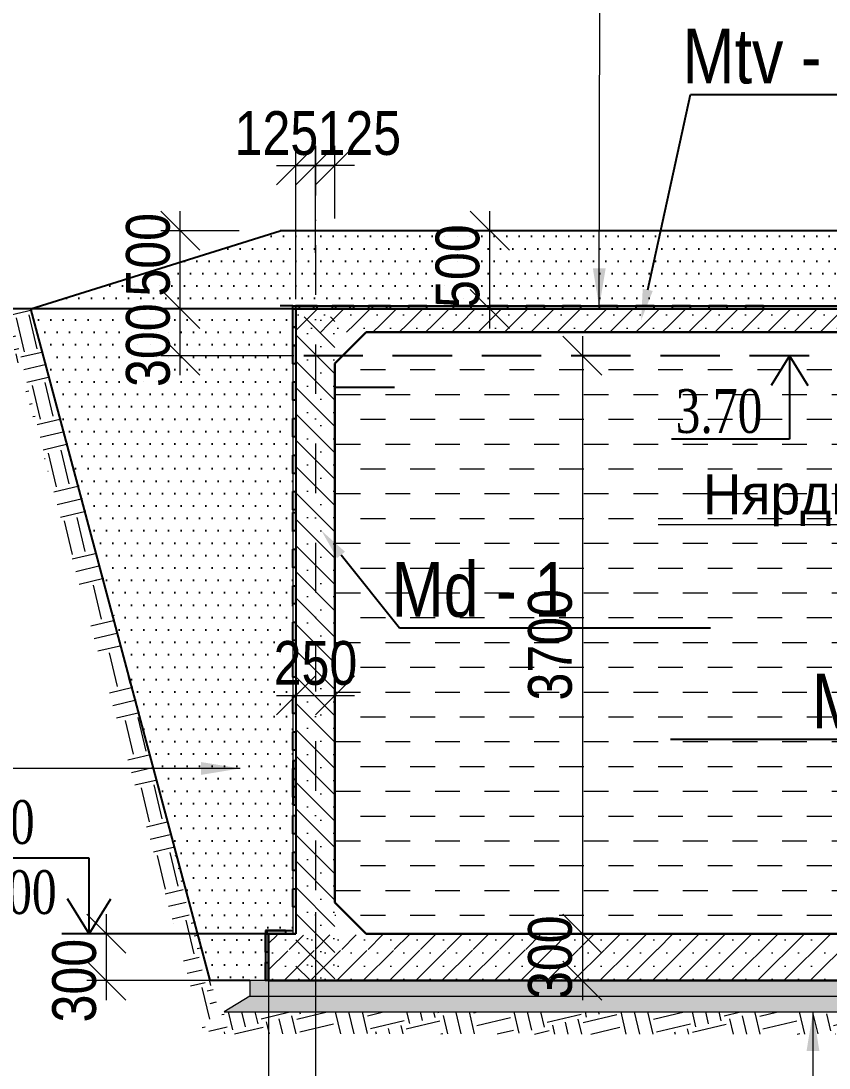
# Model space of a CAD drawing. Header units: millimetres. Extents: x 1067644 to 1117794, y -913136 to -692535.
# Drawn here: x 1104308 to 1109482, y -733455 to -726752 of the extents above; entities that cross this region are included whole.
import ezdxf
from ezdxf import colors
from ezdxf.entities.mleader import LeaderData, LeaderLine
from ezdxf.math import Vec2, Vec3

# ---------------------------------------------------------------- set-up
doc = ezdxf.new("R2010")
doc.units = ezdxf.units.MM
doc.linetypes.add('DASHDOT', pattern=[25.4, 12.7, -6.35, 0, -6.35])
doc.linetypes.add('DASHEDX2', pattern=[38.1, 25.4, -12.7])
doc.layers.add('Annotation - Text', color=7, linetype='Continuous')
doc.layers.add('Arcs_Circles_Ном._пера__98', color=7, linetype='Continuous', lineweight=20)
doc.layers.add('Чертеж эскизный_Ном._пера__97', color=7, linetype='Continuous', lineweight=18)
doc.styles.add('400', font='times.ttf', dxfattribs={"width": 0.75, "height": 300})
doc.styles.add('style6', font='ARIALN.TTF', dxfattribs={"height": 300})
doc.styles.add('yazitipi', font='ARIALN.TTF')
doc.styles.add('СГЕНЕРИР_СТИЛЬ_1', font='a3ar(la).ttf')
doc.dimstyles.new('sevda', dxfattribs={"dimscale": 100, "dimtxt": 2.8, "dimasz": 2.5, "dimexe": 1.25, "dimexo": 0.625, "dimtad": 1, "dimtxsty": 'yazitipi', "dimblk": 'OBLIQUE', "dimcen": 2.5, "dimdle": 1.25, "dimclrd": 253, "dimclre": 253, "dimclrt": 73, "dimaunit": 1, "dimadec": 3, "dimazin": 0, "dimtfac": 1, "dimtmove": 1, "dimatfit": 3, "dimfxl": 1, "dimlwd": 13, "dimlwe": 13, "dimarcsym": 0})

# ---------------------------------------------------------------- blocks, each defined once
blk = doc.blocks.new('_Oblique')
at = {"color": 0, "linetype": 'ByBlock', "lineweight": -2}
blk.add_line((-0.5, -0.5), (0.5, 0.5), dxfattribs=at)
blk = doc.blocks.new('*D476')
at = {"color": 253, "lineweight": 13, "ltscale": 5, "transparency": 16777216}
for p, q in [((1106193.6, -732458), (1106193.6, -734000.7)), ((1111193.6, -732458), (1111193.6, -734000.7)), ((1111318.6, -733875.7), (1106068.6, -733875.7))]:
    blk.add_line(p, q, dxfattribs=at)
at = {"layer": 'Defpoints', "color": 0, "ltscale": 5, "transparency": 16777216}
for p in [(1106193.6, -732395.5), (1111193.6, -732395.5), (1106193.6, -733875.7)]:
    blk.add_point(p, dxfattribs=at)
at = {"color": 253, "lineweight": 13, "ltscale": 5, "transparency": 16777216, "xscale": 250, "yscale": 250, "zscale": 250, "rotation": 180}
blk.add_blockref('_Oblique', (1106193.6, -733875.7), dxfattribs=at)
at = {"color": 253, "lineweight": 13, "ltscale": 5, "transparency": 16777216, "xscale": 250, "yscale": 250, "zscale": 250}
blk.add_blockref('_Oblique', (1111193.6, -733875.7), dxfattribs=at)
at = {"color": 73, "ltscale": 5, "transparency": 16777216, "insert": (1108693.6, -733670.3), "char_height": 280, "attachment_point": 5, "style": 'yazitipi'}
blk.add_mtext('5000', dxfattribs=at)
blk = doc.blocks.new('*D477')
at = {"color": 253, "lineweight": 13, "ltscale": 15, "transparency": 16777216}
for p, q in [((1111493.6, -733158), (1111493.6, -734520.7)), ((1105893.6, -733778.2), (1105893.6, -734520.7)), ((1111618.6, -734395.7), (1105768.6, -734395.7))]:
    blk.add_line(p, q, dxfattribs=at)
at = {"layer": 'Defpoints', "color": 0, "ltscale": 15, "transparency": 16777216}
for p in [(1111493.6, -733095.5), (1105893.6, -733715.7), (1105893.6, -734395.7)]:
    blk.add_point(p, dxfattribs=at)
at = {"color": 253, "lineweight": 13, "ltscale": 15, "transparency": 16777216, "xscale": 250, "yscale": 250, "zscale": 250, "rotation": 180}
blk.add_blockref('_Oblique', (1105893.6, -734395.7), dxfattribs=at)
at = {"color": 253, "lineweight": 13, "ltscale": 15, "transparency": 16777216, "xscale": 250, "yscale": 250, "zscale": 250}
blk.add_blockref('_Oblique', (1111493.6, -734395.7), dxfattribs=at)
at = {"color": 73, "ltscale": 15, "transparency": 16777216, "insert": (1108693.6, -734190.3), "char_height": 280, "attachment_point": 5, "style": 'yazitipi'}
blk.add_mtext('5600', dxfattribs=at)
blk = doc.blocks.new('*D478')
at = {"color": 253, "lineweight": 13, "ltscale": 15, "transparency": 16777216}
for p, q in [((1106068.6, -731006.7), (1106068.6, -730944.2)), ((1106318.6, -731006.7), (1106318.6, -730944.2)), ((1105943.6, -731069.2), (1106443.6, -731069.2))]:
    blk.add_line(p, q, dxfattribs=at)
at = {"layer": 'Defpoints', "color": 0, "ltscale": 15, "transparency": 16777216}
for p in [(1106068.6, -731069.2), (1106318.6, -731069.2), (1106318.6, -731069.2)]:
    blk.add_point(p, dxfattribs=at)
at = {"color": 253, "lineweight": 13, "ltscale": 15, "transparency": 16777216, "xscale": 250, "yscale": 250, "zscale": 250, "rotation": 180}
blk.add_blockref('_Oblique', (1106068.6, -731069.2), dxfattribs=at)
at = {"color": 253, "lineweight": 13, "ltscale": 15, "transparency": 16777216, "xscale": 250, "yscale": 250, "zscale": 250}
blk.add_blockref('_Oblique', (1106318.6, -731069.2), dxfattribs=at)
at = {"color": 73, "ltscale": 15, "transparency": 16777216, "insert": (1106193.6, -730863.7), "char_height": 280, "attachment_point": 5, "style": 'yazitipi'}
blk.add_mtext('250', dxfattribs=at)
blk = doc.blocks.new('*D479')
at = {"color": 253, "lineweight": 13, "ltscale": 15, "transparency": 16777216}
for p, q in [((1104855.6, -733020.5), (1104855.6, -732470.5)), ((1105386, -732595.5), (1104730.6, -732595.5)), ((1105596.3, -732895.5), (1104730.6, -732895.5))]:
    blk.add_line(p, q, dxfattribs=at)
at = {"layer": 'Defpoints', "color": 0, "ltscale": 15, "transparency": 16777216}
for p in [(1104855.6, -732595.5), (1105448.5, -732595.5), (1105658.8, -732895.5)]:
    blk.add_point(p, dxfattribs=at)
at = {"color": 253, "lineweight": 13, "ltscale": 15, "transparency": 16777216, "xscale": 250, "yscale": 250, "zscale": 250}
for p, rotation in [((1104855.6, -732595.5), 90), ((1104855.6, -732895.5), 270)]:
    blk.add_blockref('_Oblique', p, dxfattribs=dict(at, rotation=rotation))
at = {"color": 73, "ltscale": 15, "transparency": 16777216, "insert": (1104650.2, -732895.5), "char_height": 280, "attachment_point": 5, "rotation": 90, "style": 'yazitipi'}
blk.add_mtext('300', dxfattribs=at)
blk = doc.blocks.new('*D481')
at = {"color": 253, "lineweight": 13, "ltscale": 15, "transparency": 16777216}
for p, q in [((1107902.3, -728770.5), (1107902.3, -732720.5)), ((1107964.8, -728895.5), (1108027.3, -728895.5)), ((1107964.8, -732595.5), (1108027.3, -732595.5))]:
    blk.add_line(p, q, dxfattribs=at)
at = {"layer": 'Defpoints', "color": 0, "ltscale": 15, "transparency": 16777216}
for p in [(1107902.3, -728895.5), (1107902.3, -732595.5), (1107902.3, -732595.5)]:
    blk.add_point(p, dxfattribs=at)
at = {"color": 253, "lineweight": 13, "ltscale": 15, "transparency": 16777216, "xscale": 250, "yscale": 250, "zscale": 250}
for p, rotation in [((1107902.3, -728895.5), 90), ((1107902.3, -732595.5), 270)]:
    blk.add_blockref('_Oblique', p, dxfattribs=dict(at, rotation=rotation))
at = {"color": 73, "ltscale": 15, "transparency": 16777216, "insert": (1107696.8, -730745.5), "char_height": 280, "attachment_point": 5, "rotation": 90, "style": 'yazitipi'}
blk.add_mtext('3700', dxfattribs=at)
blk = doc.blocks.new('*D482')
at = {"color": 253, "lineweight": 13, "ltscale": 15, "transparency": 16777216}
for p, q in [((1107309.9, -728720.5), (1107309.9, -727970.5)), ((1107347.4, -728095.5), (1107184.9, -728095.5)), ((1107271.1, -728595.5), (1107184.9, -728595.5))]:
    blk.add_line(p, q, dxfattribs=at)
at = {"layer": 'Defpoints', "color": 0, "ltscale": 15, "transparency": 16777216}
for p in [(1107309.9, -728095.5), (1107409.9, -728095.5), (1107333.6, -728595.5)]:
    blk.add_point(p, dxfattribs=at)
at = {"color": 253, "lineweight": 13, "ltscale": 15, "transparency": 16777216, "xscale": 250, "yscale": 250, "zscale": 250}
for p, rotation in [((1107309.9, -728095.5), 90), ((1107309.9, -728595.5), 270)]:
    blk.add_blockref('_Oblique', p, dxfattribs=dict(at, rotation=rotation))
at = {"color": 73, "ltscale": 15, "transparency": 16777216, "insert": (1107104.4, -728321.7), "char_height": 280, "attachment_point": 5, "rotation": 90, "style": 'yazitipi'}
blk.add_mtext('500', dxfattribs=at)
blk = doc.blocks.new('*D483')
at = {"color": 253, "lineweight": 13, "ltscale": 15, "transparency": 16777216}
for p, q in [((1107902.3, -732470.5), (1107902.3, -733020.5)), ((1107496.7, -732595.5), (1108027.3, -732595.5)), ((1107496.7, -732895.5), (1108027.3, -732895.5))]:
    blk.add_line(p, q, dxfattribs=at)
at = {"layer": 'Defpoints', "color": 0, "ltscale": 15, "transparency": 16777216}
for p in [(1107434.2, -732595.5), (1107434.2, -732895.5), (1107902.3, -732895.5)]:
    blk.add_point(p, dxfattribs=at)
at = {"color": 253, "lineweight": 13, "ltscale": 15, "transparency": 16777216, "xscale": 250, "yscale": 250, "zscale": 250}
for p, rotation in [((1107902.3, -732595.5), 90), ((1107902.3, -732895.5), 270)]:
    blk.add_blockref('_Oblique', p, dxfattribs=dict(at, rotation=rotation))
at = {"color": 73, "ltscale": 15, "transparency": 16777216, "insert": (1107696.8, -732745.5), "char_height": 280, "attachment_point": 5, "rotation": 90, "style": 'yazitipi'}
blk.add_mtext('300', dxfattribs=at)
blk = doc.blocks.new('*D487')
at = {"color": 253, "lineweight": 13, "ltscale": 15, "transparency": 16777216}
for p, q in [((1106193.6, -728033), (1106193.6, -727552.2)), ((1106318.6, -728017.2), (1106318.6, -727552.2)), ((1106443.6, -727677.2), (1106068.6, -727677.2))]:
    blk.add_line(p, q, dxfattribs=at)
at = {"layer": 'Defpoints', "color": 0, "ltscale": 15, "transparency": 16777216}
for p in [(1106193.6, -727677.2), (1106193.6, -728095.5), (1106318.6, -728079.7)]:
    blk.add_point(p, dxfattribs=at)
at = {"color": 253, "lineweight": 13, "ltscale": 15, "transparency": 16777216, "xscale": 250, "yscale": 250, "zscale": 250, "rotation": 180}
blk.add_blockref('_Oblique', (1106193.6, -727677.2), dxfattribs=at)
at = {"color": 253, "lineweight": 13, "ltscale": 15, "transparency": 16777216, "xscale": 250, "yscale": 250, "zscale": 250}
blk.add_blockref('_Oblique', (1106318.6, -727677.2), dxfattribs=at)
at = {"color": 73, "ltscale": 15, "transparency": 16777216, "insert": (1106474.4, -727471.8), "char_height": 280, "attachment_point": 5, "style": 'yazitipi'}
blk.add_mtext('125', dxfattribs=at)
blk = doc.blocks.new('*D488')
at = {"color": 253, "lineweight": 13, "ltscale": 15, "transparency": 16777216}
for p, q in [((1106068.6, -728533), (1106068.6, -727552.2)), ((1106193.6, -728235.9), (1106193.6, -727552.2)), ((1105943.6, -727677.2), (1106318.6, -727677.2))]:
    blk.add_line(p, q, dxfattribs=at)
at = {"layer": 'Defpoints', "color": 0, "ltscale": 15, "transparency": 16777216}
for p in [(1106193.6, -727677.2), (1106193.6, -728298.4), (1106068.6, -728595.5)]:
    blk.add_point(p, dxfattribs=at)
at = {"color": 253, "lineweight": 13, "ltscale": 15, "transparency": 16777216, "xscale": 250, "yscale": 250, "zscale": 250, "rotation": 180}
blk.add_blockref('_Oblique', (1106068.6, -727677.2), dxfattribs=at)
at = {"color": 253, "lineweight": 13, "ltscale": 15, "transparency": 16777216, "xscale": 250, "yscale": 250, "zscale": 250}
blk.add_blockref('_Oblique', (1106193.6, -727677.2), dxfattribs=at)
at = {"color": 73, "ltscale": 15, "transparency": 16777216, "insert": (1105943.6, -727471.8), "char_height": 280, "attachment_point": 5, "style": 'yazitipi'}
blk.add_mtext('125', dxfattribs=at)
blk = doc.blocks.new('*D471')
at = {"color": 253, "lineweight": 13, "ltscale": 15, "transparency": 16777216}
for p, q in [((1105327.9, -729020.5), (1105327.9, -728470.5)), ((1105500.2, -728595.5), (1105202.9, -728595.5)), ((1106056.1, -728895.5), (1105202.9, -728895.5))]:
    blk.add_line(p, q, dxfattribs=at)
at = {"layer": 'Defpoints', "color": 0, "ltscale": 15, "transparency": 16777216}
for p in [(1105327.9, -728595.5), (1105562.7, -728595.5), (1106118.6, -728895.5)]:
    blk.add_point(p, dxfattribs=at)
at = {"color": 253, "lineweight": 13, "ltscale": 15, "transparency": 16777216, "xscale": 250, "yscale": 250, "zscale": 250}
for p, rotation in [((1105327.9, -728595.5), 90), ((1105327.9, -728895.5), 270)]:
    blk.add_blockref('_Oblique', p, dxfattribs=dict(at, rotation=rotation))
at = {"color": 73, "ltscale": 15, "transparency": 16777216, "insert": (1105122.5, -728827.7), "char_height": 280, "attachment_point": 5, "rotation": 90, "style": 'yazitipi'}
blk.add_mtext('300', dxfattribs=at)
blk = doc.blocks.new('*D472')
at = {"color": 253, "lineweight": 13, "ltscale": 15, "transparency": 16777216}
for p, q in [((1105327.9, -728720.5), (1105327.9, -727970.5)), ((1105706.1, -728095.5), (1105202.9, -728095.5)), ((1105609.5, -728595.5), (1105202.9, -728595.5))]:
    blk.add_line(p, q, dxfattribs=at)
at = {"layer": 'Defpoints', "color": 0, "ltscale": 15, "transparency": 16777216}
for p in [(1105327.9, -728095.5), (1105768.6, -728095.5), (1105672, -728595.5)]:
    blk.add_point(p, dxfattribs=at)
at = {"color": 253, "lineweight": 13, "ltscale": 15, "transparency": 16777216, "xscale": 250, "yscale": 250, "zscale": 250}
for p, rotation in [((1105327.9, -728095.5), 90), ((1105327.9, -728595.5), 270)]:
    blk.add_blockref('_Oblique', p, dxfattribs=dict(at, rotation=rotation))
at = {"color": 73, "ltscale": 15, "transparency": 16777216, "insert": (1105122.5, -728249.3), "char_height": 280, "attachment_point": 5, "rotation": 90, "style": 'yazitipi'}
blk.add_mtext('500', dxfattribs=at)
blk = doc.blocks.new('*D474')
at = {"color": 253, "lineweight": 13, "ltscale": 15, "transparency": 16777216}
for p, q in [((1105893.6, -732658), (1105893.6, -734000.7)), ((1106193.6, -733158), (1106193.6, -734000.7)), ((1105768.6, -733875.7), (1106318.6, -733875.7))]:
    blk.add_line(p, q, dxfattribs=at)
at = {"layer": 'Defpoints', "color": 0, "ltscale": 15, "transparency": 16777216}
for p in [(1105893.6, -732595.5), (1106193.6, -733095.5), (1106193.6, -733875.7)]:
    blk.add_point(p, dxfattribs=at)
at = {"color": 253, "lineweight": 13, "ltscale": 15, "transparency": 16777216, "xscale": 250, "yscale": 250, "zscale": 250, "rotation": 180}
blk.add_blockref('_Oblique', (1105893.6, -733875.7), dxfattribs=at)
at = {"color": 253, "lineweight": 13, "ltscale": 15, "transparency": 16777216, "xscale": 250, "yscale": 250, "zscale": 250}
blk.add_blockref('_Oblique', (1106193.6, -733875.7), dxfattribs=at)
at = {"color": 73, "ltscale": 15, "transparency": 16777216, "insert": (1106043.6, -733670.3), "char_height": 280, "attachment_point": 5, "style": 'yazitipi'}
blk.add_mtext('300', dxfattribs=at)

msp = doc.modelspace()

# ---------------------------------------------------------------- hatches: boundary and pattern name
at = {"ltscale": 15}
h = msp.add_hatch(dxfattribs=at)
h.set_pattern_fill('DOTS', color=256, scale=50)
h.set_pattern_definition([(0, (235642.33, -27884.5), (39.6875, 79.375), [0, -79.375])])
edge = h.paths.add_edge_path()
edge.add_line((1106080.232, -728095.478), (1109682.736, -728095.478))
edge.add_line((1109682.736, -728095.478), (1109682.736, -728575.478))
edge.add_line((1109682.736, -728575.478), (1104370.58, -728595.478))
edge.add_line((1104370.58, -728595.478), (1105968.63, -728095.478))
at = {"lineweight": 0, "ltscale": 15}
h = msp.add_hatch(color=256, dxfattribs=at)
h.dxf.hatch_style = 1
h.paths.add_polyline_path([(1106065.536, -728575.478), (1106065.536, -728595.478), (1106182.521, -728595.478), (1106182.521, -728575.478)])
h = msp.add_hatch(color=256, dxfattribs=at)
h.dxf.hatch_style = 1
h.paths.add_polyline_path([(1106088.27, -728575.478), (1106088.27, -728595.478), (1106205.255, -728595.478), (1106205.255, -728575.478)])
h = msp.add_hatch(color=256, dxfattribs=at)
h.dxf.hatch_style = 1
h.paths.add_polyline_path([(1106299.506, -728575.478), (1106299.506, -728595.478), (1106416.492, -728595.478), (1106416.492, -728575.478)])
h = msp.add_hatch(color=256, dxfattribs=at)
h.dxf.hatch_style = 1
h.paths.add_polyline_path([(1106322.24, -728575.478), (1106322.24, -728595.478), (1106439.225, -728595.478), (1106439.225, -728575.478)])
h = msp.add_hatch(color=256, dxfattribs=at)
h.dxf.hatch_style = 1
h.paths.add_polyline_path([(1106533.477, -728575.478), (1106533.477, -728595.478), (1106650.462, -728595.478), (1106650.462, -728575.478)])
h = msp.add_hatch(color=256, dxfattribs=at)
h.dxf.hatch_style = 1
h.paths.add_polyline_path([(1106556.21, -728575.478), (1106556.21, -728595.478), (1106673.195, -728595.478), (1106673.195, -728575.478)])
h = msp.add_hatch(color=256, dxfattribs=at)
h.dxf.hatch_style = 1
h.paths.add_polyline_path([(1106790.18, -728575.478), (1106790.18, -728595.478), (1106907.165, -728595.478), (1106907.165, -728575.478)])
h = msp.add_hatch(color=256, dxfattribs=at)
h.dxf.hatch_style = 1
h.paths.add_polyline_path([(1107074.15, -728575.478), (1107074.15, -728595.478), (1107191.136, -728595.478), (1107191.136, -728575.478)])
h = msp.add_hatch(color=256, dxfattribs=at)
h.dxf.hatch_style = 1
h.paths.add_polyline_path([(1107308.121, -728575.478), (1107308.121, -728595.478), (1107425.106, -728595.478), (1107425.106, -728575.478)])
h = msp.add_hatch(color=256, dxfattribs=at)
h.dxf.hatch_style = 1
h.paths.add_polyline_path([(1107542.091, -728575.478), (1107542.091, -728595.478), (1107659.076, -728595.478), (1107659.076, -728575.478)])
h = msp.add_hatch(color=256, dxfattribs=at)
h.dxf.hatch_style = 1
h.paths.add_polyline_path([(1107776.061, -728575.478), (1107776.061, -728595.478), (1107893.046, -728595.478), (1107893.046, -728575.478)])
h = msp.add_hatch(color=256, dxfattribs=at)
h.dxf.hatch_style = 1
h.paths.add_polyline_path([(1108010.031, -728575.478), (1108010.031, -728595.478), (1108127.017, -728595.478), (1108127.017, -728575.478)])
h = msp.add_hatch(color=256, dxfattribs=at)
h.dxf.hatch_style = 1
h.paths.add_polyline_path([(1108244.002, -728575.478), (1108244.002, -728595.478), (1108360.987, -728595.478), (1108360.987, -728575.478)])
h = msp.add_hatch(color=256, dxfattribs=at)
h.dxf.hatch_style = 1
h.paths.add_polyline_path([(1108477.972, -728575.478), (1108477.972, -728595.478), (1108594.957, -728595.478), (1108594.957, -728575.478)])
h = msp.add_hatch(color=256, dxfattribs=at)
h.dxf.hatch_style = 1
h.paths.add_polyline_path([(1108711.942, -728575.478), (1108711.942, -728595.478), (1108828.927, -728595.478), (1108828.927, -728575.478)])
h = msp.add_hatch(color=256, dxfattribs=at)
h.dxf.hatch_style = 1
h.paths.add_polyline_path([(1108945.912, -728575.478), (1108945.912, -728595.478), (1109062.897, -728595.478), (1109062.897, -728575.478)])
at = {"ltscale": 15}
h = msp.add_hatch(dxfattribs=at)
h.set_pattern_fill('DOTS', color=256, scale=50)
h.set_pattern_definition([(0, (238756.44, -27784.5), (39.6875, 79.375), [0, -79.375])])
h.paths.add_polyline_path([(1106041.419, -728595.478), (1104386.619, -728595.478), (1105518.63, -732895.478), (1105873.63, -732895.478), (1105873.63, -732575.478), (1106002.289, -732575.478), (1106048.63, -732575.478), (1106048.63, -729695.478)])
at = {"lineweight": 0, "ltscale": 15}
h = msp.add_hatch(color=256, dxfattribs=at)
h.dxf.hatch_style = 1
h.paths.add_polyline_path([(1106048.63, -728595.478), (1106068.63, -728595.478), (1106068.63, -728712.463), (1106048.63, -728712.463)])
at = {"lineweight": 5, "ltscale": 5000}
h = msp.add_hatch(dxfattribs=at)
h.set_pattern_fill('SACNCR', color=109, scale=50)
h.set_pattern_definition([(45, (235475.98, -36424.8), (-84.189901, 84.189901), []), (45, (235560.17, -36424.8), (-84.189901, 84.189901), [0, -119.0625])])
h.paths.add_polyline_path([(1110068.63, -728695.478), (1110068.63, -728595.478), (1111318.63, -728595.478), (1111318.63, -728695.478)])
h.paths.add_polyline_path([(1110068.63, -728745.478), (1110068.63, -728695.478), (1111318.63, -728695.478), (1111318.63, -728745.478)])
h.paths.add_polyline_path([(1108568.63, -728745.478), (1108568.63, -728595.478), (1110068.63, -728595.478), (1110068.63, -728745.478)])
h.paths.add_polyline_path([(1106068.63, -728745.553), (1106068.63, -728695.628), (1108568.63, -728695.478), (1108568.63, -728745.403)])
h.paths.add_polyline_path([(1108568.63, -728595.478), (1108568.63, -728695.478), (1106068.63, -728695.478), (1106068.63, -728595.478)])
h = msp.add_hatch(dxfattribs=at)
h.set_pattern_fill('SACNCR', color=109, scale=50, angle=-90)
h.set_pattern_definition([(315, (1800289.3, 141097.17), (84.189901, 84.189901), []), (315, (1800289.3, 141012.98), (84.189901, 84.189901), [0, -119.0625])])
edge = h.paths.add_edge_path()
edge.add_line((1106118.63, -731245.478), (1106168.63, -731245.478))
edge.add_line((1106168.63, -731245.478), (1106168.63, -730045.478))
edge.add_line((1106168.63, -730045.478), (1106068.63, -730045.478))
edge.add_line((1106068.63, -730045.478), (1106068.63, -731245.478))
edge = h.paths.add_edge_path()
edge.add_line((1106074.965, -732895.478), (1106168.63, -732895.478))
edge.add_line((1106168.63, -732895.478), (1106168.63, -731245.478))
edge.add_line((1106168.63, -731245.478), (1106068.63, -731245.478))
edge.add_line((1106068.63, -731245.478), (1106068.63, -732895.478))
edge = h.paths.add_edge_path()
edge.add_line((1106268.63, -731245.478), (1106168.63, -731245.478))
edge.add_line((1106168.63, -731245.478), (1106168.63, -732883.257))
edge.add_line((1106168.63, -732895.478), (1106318.63, -732895.478))
edge.add_line((1106318.63, -732895.478), (1106318.63, -731245.478))
edge = h.paths.add_edge_path()
edge.add_line((1106268.63, -730045.478), (1106168.63, -730045.478))
edge.add_line((1106168.63, -730045.478), (1106168.63, -731245.478))
edge.add_line((1106168.63, -731245.478), (1106318.63, -731245.478))
edge.add_line((1106318.63, -731245.478), (1106318.63, -730045.478))
h.paths.add_polyline_path([(1106318.63, -730045.478), (1106318.63, -728645.478), (1106168.63, -728645.478), (1106168.63, -730045.478)])
h.paths.add_polyline_path([(1106068.63, -730045.478), (1106168.63, -730045.478), (1106168.63, -728645.478), (1106068.63, -728645.478)])
at = {"lineweight": 0, "ltscale": 15}
h = msp.add_hatch(color=256, dxfattribs=at)
h.dxf.hatch_style = 1
h.paths.add_polyline_path([(1106048.63, -728829.448), (1106068.63, -728829.448), (1106068.63, -728946.433), (1106048.63, -728946.433)])
h = msp.add_hatch(dxfattribs=at)
h.set_pattern_fill('DASH', color=4, scale=50)
h.set_pattern_definition([(0, (236056.44, -27785.5), (158.75, 158.75), [158.75, -158.75])])
edge = h.paths.add_edge_path()
edge.add_line((1110968.63, -732596.392), (1106318.63, -732594.564))
edge.add_line((1106318.63, -732594.564), (1106318.63, -728894.564))
edge.add_line((1106318.63, -728894.564), (1111068.63, -728896.392))
edge.add_line((1111068.63, -728896.392), (1111068.63, -732596.392))
h = msp.add_hatch(color=256, dxfattribs=at)
h.dxf.hatch_style = 1
h.paths.add_polyline_path([(1106048.63, -729063.419), (1106068.63, -729063.419), (1106068.63, -729180.404), (1106048.63, -729180.404)])
h = msp.add_hatch(color=256, dxfattribs=at)
h.dxf.hatch_style = 1
h.paths.add_polyline_path([(1106048.63, -729297.389), (1106068.63, -729297.389), (1106068.63, -729414.374), (1106048.63, -729414.374)])
h = msp.add_hatch(color=256, dxfattribs=at)
h.dxf.hatch_style = 1
h.paths.add_polyline_path([(1106048.63, -729531.359), (1106068.63, -729531.359), (1106068.63, -729648.344), (1106048.63, -729648.344)])
h = msp.add_hatch(color=256, dxfattribs=at)
h.dxf.hatch_style = 1
h.paths.add_polyline_path([(1106048.63, -729765.329), (1106068.63, -729765.329), (1106068.63, -729882.314), (1106048.63, -729882.314)])
h = msp.add_hatch(color=256, dxfattribs=at)
h.dxf.hatch_style = 1
h.paths.add_polyline_path([(1106048.63, -729899.299), (1106068.63, -729899.299), (1106068.63, -730016.285), (1106048.63, -730016.285)])
h = msp.add_hatch(color=256, dxfattribs=at)
h.dxf.hatch_style = 1
h.paths.add_polyline_path([(1106048.63, -730133.27), (1106068.63, -730133.27), (1106068.63, -730250.255), (1106048.63, -730250.255)])
h = msp.add_hatch(color=256, dxfattribs=at)
h.dxf.hatch_style = 1
h.paths.add_polyline_path([(1106048.63, -730367.24), (1106068.63, -730367.24), (1106068.63, -730484.225), (1106048.63, -730484.225)])
h = msp.add_hatch(color=256, dxfattribs=at)
h.dxf.hatch_style = 1
h.paths.add_polyline_path([(1106048.63, -730601.21), (1106068.63, -730601.21), (1106068.63, -730718.195), (1106048.63, -730718.195)])
h = msp.add_hatch(color=256, dxfattribs=at)
h.dxf.hatch_style = 1
h.paths.add_polyline_path([(1106048.63, -730835.18), (1106068.63, -730835.18), (1106068.63, -730952.166), (1106048.63, -730952.166)])
h = msp.add_hatch(color=256, dxfattribs=at)
h.dxf.hatch_style = 1
h.paths.add_polyline_path([(1106048.63, -731069.151), (1106068.63, -731069.151), (1106068.63, -731186.136), (1106048.63, -731186.136)])
h = msp.add_hatch(color=256, dxfattribs=at)
h.dxf.hatch_style = 1
h.paths.add_polyline_path([(1106048.63, -731303.121), (1106068.63, -731303.121), (1106068.63, -731420.106), (1106048.63, -731420.106)])
h = msp.add_hatch(color=256, dxfattribs=at)
h.dxf.hatch_style = 1
h.paths.add_polyline_path([(1106048.63, -731771.061), (1106068.63, -731771.061), (1106068.63, -731488.047), (1106048.63, -731488.047)])
h = msp.add_hatch(color=256, dxfattribs=at)
h.dxf.hatch_style = 1
h.paths.add_polyline_path([(1106048.63, -731537.091), (1106068.63, -731537.091), (1106068.63, -731654.076), (1106048.63, -731654.076)])
h = msp.add_hatch(color=256, dxfattribs=at)
h.dxf.hatch_style = 1
h.paths.add_polyline_path([(1106048.63, -731605.032), (1106068.63, -731605.032), (1106068.63, -731722.017), (1106048.63, -731722.017)])
h = msp.add_hatch(color=256, dxfattribs=at)
h.dxf.hatch_style = 1
h.paths.add_polyline_path([(1106048.63, -731839.002), (1106068.63, -731839.002), (1106068.63, -731955.987), (1106048.63, -731955.987)])
h = msp.add_hatch(color=256, dxfattribs=at)
h.dxf.hatch_style = 1
h.paths.add_polyline_path([(1106048.63, -732072.972), (1106068.63, -732072.972), (1106068.63, -732189.957), (1106048.63, -732189.957)])
h = msp.add_hatch(color=256, dxfattribs=at)
h.dxf.hatch_style = 1
h.paths.add_polyline_path([(1106048.63, -732306.942), (1106068.63, -732306.942), (1106068.63, -732423.927), (1106048.63, -732423.927)])
h = msp.add_hatch(color=256, dxfattribs=at)
h.dxf.hatch_style = 1
h.paths.add_polyline_path([(1105873.63, -732595.478), (1105893.63, -732595.478), (1105893.63, -732712.463), (1105873.63, -732712.463)])
h = msp.add_hatch(color=256, dxfattribs=at)
h.dxf.hatch_style = 1
h.paths.add_polyline_path([(1106002.289, -732575.478), (1106002.289, -732595.478), (1105885.303, -732595.478), (1105885.303, -732575.478)])
at = {"lineweight": 5, "ltscale": 5000}
h = msp.add_hatch(dxfattribs=at)
h.set_pattern_fill('SACNCR', color=109, scale=50)
h.set_pattern_definition([(45, (235225.98, -40424.8), (-84.189901, 84.189901), []), (45, (235310.17, -40424.8), (-84.189901, 84.189901), [0, -119.0625])])
h.paths.add_polyline_path([(1108818.63, -732695.478), (1110018.63, -732695.478), (1110018.63, -732895.478), (1108818.63, -732895.478)])
h.paths.add_polyline_path([(1108818.63, -732595.478), (1110018.63, -732595.478), (1110018.63, -732695.478), (1108818.63, -732695.478)])
h.paths.add_polyline_path([(1110018.63, -732595.478), (1111493.63, -732595.478), (1111493.63, -732695.478), (1110018.63, -732695.478)])
h.paths.add_polyline_path([(1110018.63, -732895.478), (1110018.63, -732695.478), (1111493.63, -732678.493), (1111493.63, -732878.493)])
h.paths.add_polyline_path([(1105893.63, -732895.478), (1105893.63, -732695.478), (1108818.63, -732695.478), (1108818.63, -732895.478)])
h.paths.add_polyline_path([(1105893.63, -732703.971), (1105893.63, -732603.971), (1108818.63, -732595.478), (1108818.63, -732695.478)])
at = {"lineweight": 0, "ltscale": 15}
h = msp.add_hatch(color=256, dxfattribs=at)
h.dxf.hatch_style = 1
h.paths.add_polyline_path([(1105873.63, -732778.493), (1105893.63, -732778.493), (1105893.63, -732895.478), (1105873.63, -732895.478)])
at = {"lineweight": 5, "ltscale": 5}
h = msp.add_hatch(dxfattribs=at)
h.set_pattern_fill('AR-CONC', color=4)
h.set_pattern_definition([(50, (311889.5, -30574.85), (182.18467, -15.939086), [19.05, -209.55]), (355, (311889.5, -30574.85), (-35.24342, 191.056845), [15.24, -167.640584]), (100.451445, (311904.68, -30576.18), (146.941247, 175.117752), [16.19001, -178.090245]), (46.1842, (311889.5, -30524.05), (271.07904, -42.04233), [28.575, -314.325]), (96.635558, (311912.1, -30527.56), (237.404134, 247.426125), [24.28502, -267.13561]), (351.18415, (311889.5, -30524.05), (237.404134, 247.426125), [22.85997, -251.45973]), (21, (311914.9, -30536.75), (151.614391, -102.265198), [19.05, -209.55]), (326, (311914.9, -30536.75), (61.802028, 184.187966), [15.24, -167.64]), (71.451445, (311927.53, -30545.27), (213.41642, 81.92277), [16.19001, -178.089938]), (37.5, (311889.5, -30574.85), (3.0886033, 84.555039), [0, -165.608, 0, -170.18, 0, -168.275]), (7.5, (311889.5, -30574.85), (66.8196625, 100.180575), [0, -97.028, 0, -161.798, 0, -64.135]), (327.5, (311832.856, -30574.85), (135.590595, -5.728744), [0, -63.5, 0, -198.12, 0, -262.89]), (317.5, (311807.46, -30574.85), (148.129181, 25.426491), [0, -82.55, 0, -131.572, 0, -186.69])])
h.paths.add_polyline_path([(1105773.63, -732895.478), (1105773.63, -732995.478), (1111611.811, -732995.478), (1111615.449, -732895.478)])
h = msp.add_hatch(dxfattribs=at)
h.set_pattern_fill('GRAVEL', color=161, scale=15)
h.set_pattern_definition([(228.0127875, (312163.818, -30193.852), (-3048.00000024, -3428.9999998), [51.25822, -5074.57255]), (184.969741, (312129.528, -30231.952), (4571.9999982, 381.0000217), [87.96071, -8708.10733]), (132.510447, (312041.898, -30239.572), (3810.0000016, -4190.99999854), [62.02223, -6140.20842]), (267.273689, (311893.308, -30334.822), (381.0000008, 7619.99999996), [80.10068, -7929.96561]), (292.8336542, (311889.498, -30414.832), (-1905.00000016, 4571.99999993), [78.54505, -7775.97116]), (357.273689, (311919.978, -30487.222), (-7619.99999996, 381.0000008), [80.10068, -7929.96561]), (37.6942405, (311999.988, -30491.032), (-4952.99999978, -3810.00000029), [105.92905, -10486.9673]), (72.2553284, (312083.808, -30426.262), (2667.00000072, 8381.99999977), [100.00793, -9900.78849]), (121.4295656, (312114.288, -30331.012), (-3048.00000043, 4952.99999973), [80.37195, -7956.83185]), (175.2363583, (312072.378, -30262.432), (4190.9999999, -381.0000007), [91.75699, -4496.09054]), (222.3974378, (311980.938, -30254.812), (-4571.99999985, -4191.00000016), [118.66169, -11747.51588]), (138.814075, (312270.498, -30338.632), (-2666.9999998, 2286.0000002), [40.50068, -4009.58487]), (171.4692344, (312240.018, -30311.962), (4953.00000013, -761.99999914), [77.0523, -7628.19585]), (225, (312163.82, -30300.53), (-5e-14, -381), [53.8814, -484.93397]), (203.1985905, (312137.15, -30254.81), (1905, 761.9999999), [29.0162, -2872.59336]), (291.8014095, (312110.48, -30266.24), (-381, 1143), [41.03484, -2010.71295]), (30.9637565, (312125.72, -30304.34), (1143, 762), [66.64795, -2154.94472]), (161.565051, (312182.87, -30270.05), (762, -381), [48.19307, -1156.63472]), (16.3895403, (311889.498, -30266.242), (3810, 1143), [67.5132, -6683.824]), (70.346176, (311954.268, -30247.192), (-1524.00000014, -4190.99999995), [56.63984, -5607.33235]), (293.1985905, (312182.87, -30193.85), (-761.9999999, 1905), [58.03201, -2843.57754]), (343.6104597, (312205.728, -30247.192), (-3810.0000001, 1142.99999973), [67.5132, -6683.824]), (339.443955, (311889.5, -30502.46), (-1905, 762), [65.10528, -3190.16015]), (294.7751406, (311950.458, -30525.322), (-1905.0000023, 4190.999999), [54.55082, -5400.53901]), (66.8014095, (312186.68, -30574.85), (761.9999999, 1905), [58.03202, -2843.57754]), (17.3540246, (312209.538, -30521.512), (-4952.9999999, -1524.0000003), [63.86741, -6322.8564]), (69.443955, (311999.99, -30574.85), (-762, -1905), [32.55264, -3222.71279]), (101.3099325, (312163.82, -30574.85), (-381, 1524), [19.42719, -1923.29924]), (165.963757, (312160.01, -30555.8), (1143, -381), [78.54506, -1492.35819]), (186.009006, (312083.808, -30536.752), (3809.99999998, 381.0000002), [72.79005, -7206.20473]), (303.690068, (312125.72, -30338.63), (-381, 762), [54.94858, -1318.76645]), (353.1572266, (312156.198, -30384.352), (6477.00000004, -761.99999966), [95.93351, -9497.40136]), (60.945396, (312251.448, -30395.782), (-1524, -2667), [39.22624, -3883.40885]), (90, (312270.5, -30361.5), (-381, 381), [22.86, -358.14]), (120.2564372, (312076.188, -30525.322), (1523.9999998, -2667.0000001), [52.93004, -5240.09112]), (48.0127875, (312049.518, -30479.602), (3048.00000025, 3428.9999998), [102.51643, -5023.31433]), (0, (312118.1, -30403.4), (381, 381), [99.06, -281.94]), (325.3048465, (312217.158, -30403.402), (3810.00000144, -2666.99999794), [60.24143, -5963.89751]), (254.054604, (312266.69, -30437.69), (-381, -1524), [55.47436, -2718.2475]), (207.6459754, (312251.448, -30491.032), (-7239.00000027, -3809.9999995), [90.32176, -8941.86966]), (175.4260787, (312171.438, -30532.942), (-4953, 381), [95.55442, -9459.87697])])
h.paths.add_polyline_path([(1105773.63, -732995.478), (1105608.858, -733095.478), (1111778.401, -733095.478), (1111613.63, -732995.478)])
at = {"layer": 'Annotation - Text', "lineweight": 5, "ltscale": 20}
h = msp.add_hatch(dxfattribs=at)
h.set_pattern_fill('EARTH', color=253, scale=35, angle=-76.6397816)
h.set_pattern_definition([(283.36022, (1137509.92, -657942.3), (267.591, -164.8793), [222.25, -222.25]), (283.36022, (1137591.01, -657923.04), (267.591, -164.8793), [222.25, -222.25]), (283.36022, (1137672.1, -657903.78), (267.591, -164.8793), [222.25, -222.25]), (13.36022, (1137705.55, -657924.4), (164.8793, 267.591), [222.25, -222.25]), (13.36022, (1137724.8, -658005.48), (164.8793, 267.591), [222.25, -222.25]), (13.36022, (1137744.07, -658086.57), (164.8793, 267.591), [222.25, -222.25])])
edge = h.paths.add_edge_path(flags=17)
edge.add_line((1105473.883, -733215.337), (1105566.13, -733052.234))
h.paths.add_polyline_path([(1104378.074, -728595.478), (1104192.828, -728595.478), (1105473.883, -733215.337), (1105566.13, -733052.234)])
h = msp.add_hatch(dxfattribs=at)
h.set_pattern_fill('EARTH', color=253, scale=35, angle=-76.6397816)
h.set_pattern_definition([(283.360218, (236056.44, -27384.5), (267.590996, -164.8793), [222.25, -222.25]), (283.360218, (236137.53, -27365.24), (267.590996, -164.8793), [222.25, -222.25]), (283.360218, (236218.61, -27345.98), (267.590996, -164.8793), [222.25, -222.25]), (13.360218, (236252.06, -27366.6), (164.8793, 267.590996), [222.25, -222.25]), (13.360218, (236271.32, -27447.68), (164.8793, 267.590996), [222.25, -222.25]), (13.360218, (236290.58, -27528.77), (164.8793, 267.590996), [222.25, -222.25])])
h.paths.add_polyline_path([(1111778.401, -733095.478), (1109323.776, -733108.996), (1109323.776, -733237.654), (1111881.015, -733226.763)])
h.paths.add_polyline_path([(1105495.875, -733236.308), (1105608.858, -733095.478), (1109323.776, -733095.478), (1109323.776, -733237.654)])
h.paths.add_polyline_path([(1105495.875, -733236.308), (1105608.858, -733095.478), (1105608.858, -733095.478)], flags=16)

# ---------------------------------------------------------------- linework, layer by layer
at = {"linetype": 'DASHDOT', "lineweight": 15, "ltscale": 25}
msp.add_line((1106193.63, -727552.24), (1106193.63, -734501.172), dxfattribs=at)
at = {"ltscale": 15}
for p, q in [((1104370.58, -728595.478), (1105968.63, -728095.478)), ((1109668.63, -728095.478), (1105968.63, -728095.478)), ((1106048.63, -728575.478), (1105968.63, -728575.478)), ((1106048.63, -728595.478), (1103445.435, -728595.478)), ((1105518.63, -732895.478), (1104370.58, -728595.478)), ((1106068.63, -728595.478), (1106068.63, -732595.478)), ((1106068.63, -728595.478), (1109668.63, -728595.478)), ((1105943.796, -732595.478), (1104569.453, -732595.478)), ((1106002.289, -732575.478), (1105873.63, -732575.478)), ((1105873.63, -732575.478), (1105873.63, -732895.478)), ((1105873.63, -732575.478), (1105873.63, -732895.478)), ((1106002.289, -732575.478), (1106048.63, -732575.478)), ((1105773.63, -732895.478), (1105518.63, -732895.478))]:
    msp.add_line(p, q, dxfattribs=at)
at = {"lineweight": 30, "ltscale": 15}
for p, q in [((1106318.63, -728945.478), (1106518.63, -728745.478)), ((1106518.63, -728745.478), (1110068.63, -728745.478)), ((1106318.63, -728945.478), (1106318.63, -732395.478)), ((1106318.63, -732395.478), (1106518.63, -732595.478))]:
    msp.add_line(p, q, dxfattribs=at)
at = {"linetype": 'DASHEDX2', "ltscale": 15}
for p, q in [((1111068.63, -728895.478), (1106118.63, -728895.478)), ((1106318.63, -729095.478), (1106766.933, -729095.478))]:
    msp.add_line(p, q, dxfattribs=at)
at = {"color": 0}
for p, q in [((1109228.891, -728895.478), (1109228.891, -729428.836)), ((1104745.689, -732595.478), (1104745.689, -732111.323))]:
    msp.add_line(p, q, dxfattribs=at)
at = {"color": 7}
for p, q in [((1109228.891, -729428.836), (1108473.121, -729428.836)), ((1104745.689, -732111.323), (1103619.38, -732111.323))]:
    msp.add_line(p, q, dxfattribs=at)
at = {"color": 1, "lineweight": 9, "ltscale": 5}
for p, q in [((1105873.63, -732895.478), (1105773.63, -732895.478)), ((1105773.63, -732895.478), (1105773.63, -732995.478)), ((1105773.63, -732995.478), (1105608.858, -733095.478)), ((1105773.63, -732995.478), (1106766.933, -732995.478)), ((1106118.63, -732995.478), (1111613.63, -732995.478)), ((1105608.858, -733095.478), (1106766.933, -733095.478)), ((1106118.63, -733095.478), (1111778.401, -733095.478))]:
    msp.add_line(p, q, dxfattribs=at)
at = {"ltscale": 15}
msp.add_lwpolyline([(1109668.63, -728595.478), (1106048.63, -728595.478), (1106048.63, -728575.478), (1109668.63, -728575.478)], dxfattribs=at)
for points in [[(1106065.536, -728575.478), (1106065.536, -728595.478), (1106182.521, -728595.478), (1106182.521, -728575.478)], [(1106088.27, -728575.478), (1106088.27, -728595.478), (1106205.255, -728595.478), (1106205.255, -728575.478)], [(1106299.506, -728575.478), (1106299.506, -728595.478), (1106416.492, -728595.478), (1106416.492, -728575.478)], [(1106322.24, -728575.478), (1106322.24, -728595.478), (1106439.225, -728595.478), (1106439.225, -728575.478)], [(1106533.477, -728575.478), (1106533.477, -728595.478), (1106650.462, -728595.478), (1106650.462, -728575.478)], [(1106556.21, -728575.478), (1106556.21, -728595.478), (1106673.195, -728595.478), (1106673.195, -728575.478)], [(1106790.18, -728575.478), (1106790.18, -728595.478), (1106907.165, -728595.478), (1106907.165, -728575.478)], [(1107074.15, -728575.478), (1107074.15, -728595.478), (1107191.136, -728595.478), (1107191.136, -728575.478)], [(1107308.121, -728575.478), (1107308.121, -728595.478), (1107425.106, -728595.478), (1107425.106, -728575.478)], [(1107542.091, -728575.478), (1107542.091, -728595.478), (1107659.076, -728595.478), (1107659.076, -728575.478)], [(1107776.061, -728575.478), (1107776.061, -728595.478), (1107893.046, -728595.478), (1107893.046, -728575.478)], [(1108010.031, -728575.478), (1108010.031, -728595.478), (1108127.017, -728595.478), (1108127.017, -728575.478)], [(1108244.002, -728575.478), (1108244.002, -728595.478), (1108360.987, -728595.478), (1108360.987, -728575.478)], [(1108477.972, -728575.478), (1108477.972, -728595.478), (1108594.957, -728595.478), (1108594.957, -728575.478)], [(1108711.942, -728575.478), (1108711.942, -728595.478), (1108828.927, -728595.478), (1108828.927, -728575.478)], [(1108945.912, -728575.478), (1108945.912, -728595.478), (1109062.897, -728595.478), (1109062.897, -728575.478)], [(1106048.63, -728595.478), (1106068.63, -728595.478), (1106068.63, -728712.463), (1106048.63, -728712.463)], [(1106048.63, -728712.463), (1106068.63, -728712.463), (1106068.63, -728829.448), (1106048.63, -728829.448)], [(1106048.63, -728829.448), (1106068.63, -728829.448), (1106068.63, -728946.433), (1106048.63, -728946.433)], [(1106048.63, -729063.419), (1106068.63, -729063.419), (1106068.63, -729180.404), (1106048.63, -729180.404)], [(1106048.63, -729297.389), (1106068.63, -729297.389), (1106068.63, -729414.374), (1106048.63, -729414.374)], [(1106048.63, -729531.359), (1106068.63, -729531.359), (1106068.63, -729648.344), (1106048.63, -729648.344)], [(1106048.63, -729765.329), (1106068.63, -729765.329), (1106068.63, -729882.314), (1106048.63, -729882.314)], [(1106048.63, -729899.299), (1106068.63, -729899.299), (1106068.63, -730016.285), (1106048.63, -730016.285)], [(1106048.63, -730133.27), (1106068.63, -730133.27), (1106068.63, -730250.255), (1106048.63, -730250.255)], [(1106048.63, -730367.24), (1106068.63, -730367.24), (1106068.63, -730484.225), (1106048.63, -730484.225)], [(1106048.63, -730601.21), (1106068.63, -730601.21), (1106068.63, -730718.195), (1106048.63, -730718.195)], [(1106048.63, -730835.18), (1106068.63, -730835.18), (1106068.63, -730952.166), (1106048.63, -730952.166)], [(1106048.63, -731069.151), (1106068.63, -731069.151), (1106068.63, -731186.136), (1106048.63, -731186.136)], [(1106048.63, -731303.121), (1106068.63, -731303.121), (1106068.63, -731420.106), (1106048.63, -731420.106)], [(1106048.63, -731771.061), (1106068.63, -731771.061), (1106068.63, -731488.047), (1106048.63, -731488.047)], [(1106048.63, -731537.091), (1106068.63, -731537.091), (1106068.63, -731654.076), (1106048.63, -731654.076)], [(1106048.63, -731605.032), (1106068.63, -731605.032), (1106068.63, -731722.017), (1106048.63, -731722.017)], [(1106048.63, -731839.002), (1106068.63, -731839.002), (1106068.63, -731955.987), (1106048.63, -731955.987)], [(1106048.63, -732072.972), (1106068.63, -732072.972), (1106068.63, -732189.957), (1106048.63, -732189.957)], [(1106048.63, -732306.942), (1106068.63, -732306.942), (1106068.63, -732423.927), (1106048.63, -732423.927)], [(1105873.63, -732595.478), (1105893.63, -732595.478), (1105893.63, -732712.463), (1105873.63, -732712.463)], [(1106002.289, -732575.478), (1106002.289, -732595.478), (1105885.303, -732595.478), (1105885.303, -732575.478)], [(1105873.63, -732778.493), (1105893.63, -732778.493), (1105893.63, -732895.478), (1105873.63, -732895.478)]]:
    msp.add_lwpolyline(points, close=True, dxfattribs=at)
at = {"lineweight": 9, "ltscale": 15}
msp.add_lwpolyline([(1106048.63, -732595.478), (1106068.63, -732595.478), (1106068.63, -728595.478), (1106048.63, -728595.478)], close=True, dxfattribs=at)
at = {"color": 7, "ltscale": 15}
for points in [[(1109228.891, -728895.478), (1109111.08, -729086.17)], [(1109228.891, -728895.478), (1109346.703, -729086.17)], [(1104745.689, -732595.478), (1104607.087, -732371.134)], [(1104745.689, -732595.478), (1104884.291, -732371.134)]]:
    msp.add_lwpolyline(points, dxfattribs=at)
at = {"lineweight": 30, "ltscale": 15}
for points in [[(1106766.933, -732895.478), (1105893.63, -732895.478), (1105893.63, -732595.478), (1106068.63, -732595.478)], [(1111318.63, -732595.478), (1111493.63, -732595.478), (1111493.63, -732895.478), (1106118.63, -732895.478)], [(1106518.63, -732595.478), (1106766.933, -732595.478)], [(1106518.63, -732595.478), (1110868.63, -732595.478)]]:
    msp.add_lwpolyline(points, dxfattribs=at)
at = {"layer": 'Чертеж эскизный_Ном._пера__97', "linetype": 'Continuous'}
msp.add_line((1110296.754, -729977.213), (1108386.81, -729977.213), dxfattribs=at)

# ---------------------------------------------------------------- texts
at = {"lineweight": 9, "char_height": 280, "width": 23109.77763, "attachment_point": 3, "style": '400'}
for s, insert in [('{\\fTimes New Roman|b0|i0|c238|p18;3.70}', (1109054.777, -729109.188)), ('{\\fTimes New Roman|b0|i0|c238|p18;0.0}0', (1104395.783, -731740.309)), ('{\\fTimes New Roman|b0|i0|c238|p18;690.00}', (1104536.722, -732188.736))]:
    msp.add_mtext(s, dxfattribs=dict(at, insert=insert))
at = {"layer": 'Arcs_Circles_Ном._пера__98', "linetype": 'Continuous', "insert": (1110249.075, -729821.346), "char_height": 256, "attachment_point": 6, "style": 'СГЕНЕРИР_СТИЛЬ_1'}
msp.add_mtext('Нярдиван', dxfattribs=at)

# ---------------------------------------------------------------- dimensions: what is measured, and where the dimension line sits
at = {"ltscale": 15}
for base, p1, p2, picture, middle in [((1106193.63, -727677.24), (1106068.63, -728595.478), (1106193.63, -728298.434), '*D488', (1105943.63, -727677.24)), ((1106193.63, -727677.24), (1106318.63, -728079.714), (1106193.63, -728095.478), '*D487', (1106474.381, -727677.24)), ((1106318.63, -731069.151), (1106068.63, -731069.151), (1106318.63, -731069.151), '*D478', (1106193.63, -731069.151))]:
    dim = msp.add_linear_dim(base=base, p1=p1, p2=p2, dimstyle='sevda', dxfattribs=at)
    dim.commit()
    dim.dimension.update_dxf_attribs({"geometry": picture, "text_midpoint": middle, "dimtype": 160})
for base, p1, p2, angle, picture, middle in [((1105327.915, -728095.478), (1105671.954, -728595.478), (1105768.63, -728095.478), 90, '*D472', (1105327.915, -728249.265)), ((1107309.877, -728095.478), (1107333.599, -728595.478), (1107409.877, -728095.478), 90, '*D482', (1107309.877, -728321.662)), ((1105327.915, -728595.478), (1106118.63, -728895.478), (1105562.739, -728595.478), 90, '*D471', (1105327.915, -728827.728)), ((1104855.637, -732595.478), (1105658.828, -732895.478), (1105448.454, -732595.478), 90, '*D479', (1104855.637, -732895.478)), ((1107902.274, -732895.478), (1107434.192, -732595.478), (1107434.192, -732895.478), 90, '*D483', (1107902.274, -732745.478)), ((1106193.63, -733875.744), (1105893.63, -732595.478), (1106193.63, -733095.478), 180, '*D474', (1106043.63, -733875.744))]:
    dim = msp.add_linear_dim(base=base, p1=p1, p2=p2, angle=angle, dimstyle='sevda', dxfattribs=at)
    dim.commit()
    dim.dimension.update_dxf_attribs({"geometry": picture, "text_midpoint": middle, "dimtype": 160})
for base, p1, p2, angle, picture, middle in [((1107902.274, -732595.478), (1107902.274, -728895.478), (1107902.274, -732595.478), 90, '*D481', (1107696.814, -730745.478)), ((1105893.63, -734395.744), (1111493.63, -733095.478), (1105893.63, -733715.744), 180, '*D477', (1108693.63, -734190.284))]:
    dim = msp.add_linear_dim(base=base, p1=p1, p2=p2, angle=angle, dimstyle='sevda', dxfattribs=at)
    dim.commit()
    dim.dimension.update_dxf_attribs({"geometry": picture, "text_midpoint": middle})
at = {"ltscale": 5}
dim = msp.add_linear_dim(base=(1106193.63, -733875.744), p1=(1111193.63, -732395.478), p2=(1106193.63, -732395.478), angle=180, dimstyle='sevda', dxfattribs=at)
dim.commit()
dim.dimension.update_dxf_attribs({"geometry": '*D476', "text_midpoint": (1108693.63, -733670.284)})

# ---------------------------------------------------------------- leaders
at = {"ltscale": 15}
for points in [[(1108010.031, -728585.478), (1108019.218, -724782.02)], [(1105711.057, -731537.261), (1103512.213, -731537.261), (1103512.213, -734934.416)], [(1109378.698, -733095.478), (1109378.698, -738970.546)]]:
    msp.add_leader(points, dimstyle='sevda', override={"dimgap": 0.625, "dimtad": 0}, dxfattribs=at)
at = {"color": 13, "linetype": 'ByBlock', "lineweight": 9}
ml = msp.add_multileader_mtext('Standard', dxfattribs=at)
ml.set_content('{\\fArial Narrow|b0|i0|c238|p34;\\C256;Mtv - 1      }', color=3, style='style6')
ml.set_leader_properties()
ml.build(insert=Vec2(0, 0))
ml.multileader.update_dxf_attribs({"text_left_attachment_type": 6, "text_right_attachment_type": 6, "dogleg_length": 0.36, "arrow_head_size": 200})
ctx = ml.context
ctx.base_point, ctx.char_height, ctx.arrow_head_size, ctx.landing_gap_size, ctx.plane_origin = Vec3(1108594.75, -727222.557), 350, 200, 0.15, Vec3(1102208.181, -722897.224)
ctx.left_attachment, ctx.right_attachment, ctx.text_align_type = 6, 6, 1
notes = []
notes.append((ctx, [(0, (1, 1, 0), (1108594.39, -727222.557), (1, 0), 0.36, [(0, [(1108278.305, -728668.839)], 0, [])])]))
ctx.mtext.insert, ctx.mtext.alignment, ctx.mtext.flow_direction = Vec3(1109155.592, -726802.557), 2, 5
ml = msp.add_multileader_mtext('Standard', dxfattribs=at)
ml.set_content('{\\fArial Narrow|b0|i0|c238|p34;\\C256;Md - 1      }', color=3, style='style6')
ml.set_leader_properties()
ml.build(insert=Vec2(0, 0))
ml.multileader.update_dxf_attribs({"text_left_attachment_type": 6, "text_right_attachment_type": 6, "dogleg_length": 0.36, "arrow_head_size": 200})
ctx = ml.context
ctx.base_point, ctx.char_height, ctx.arrow_head_size, ctx.landing_gap_size, ctx.plane_origin = Vec3(1106732.678, -730636.051), 350, 200, 0.15, Vec3(1091602.06, -726779.242)
ctx.left_attachment, ctx.right_attachment, ctx.text_align_type = 6, 6, 1
notes.append((ctx, [(0, (1, 1, 0), (1106732.318, -730636.051), (1, 0), 0.36, [(0, [(1106231.583, -730014.76)], 0, [])])]))
ctx.mtext.insert, ctx.mtext.alignment, ctx.mtext.flow_direction = Vec3(1107248.994, -730216.051), 2, 5
ml = msp.add_multileader_mtext('Standard', dxfattribs=at)
ml.set_content('{\\fArial Narrow|b0|i0|c238|p34;\\C256;Md - 1      }', color=3, style='style6')
ml.set_leader_properties()
ml.build(insert=Vec2(0, 0))
ml.multileader.update_dxf_attribs({"text_left_attachment_type": 6, "text_right_attachment_type": 6, "dogleg_length": 0.36, "arrow_head_size": 200})
ctx = ml.context
ctx.base_point, ctx.char_height, ctx.arrow_head_size, ctx.landing_gap_size, ctx.plane_origin = Vec3(1109423.041, -731351.244), 350, 200, 0.15, Vec3(1116710.741, -727399.538)
ctx.left_attachment, ctx.right_attachment, ctx.text_align_type = 6, 6, 1
notes.append((ctx, [(0, (1, 1, 0), (1110456.034, -731351.244), (-1, 0), 0.36, [(0, [(1111154.283, -730635.057)], 0, [])])]))
ctx.mtext.insert, ctx.mtext.alignment, ctx.mtext.flow_direction = Vec3(1109939.358, -730931.244), 2, 5
for ctx, leaders in notes:
    for number, flags, end, landing, length, lines in leaders:
        leader = LeaderData()
        leader.index, (leader.has_last_leader_line, leader.has_dogleg_vector, leader.attachment_direction) = number, flags
        leader.last_leader_point, leader.dogleg_vector, leader.dogleg_length = Vec3(end), Vec3(landing), length
        for number, points, colour, breaks in lines:
            line = LeaderLine()
            line.index, line.vertices, line.color, line.breaks = number, Vec3.list(points), colors.encode_raw_color(colour), breaks
            leader.lines.append(line)
        ctx.leaders.append(leader)

doc.saveas('drawing.dxf')
